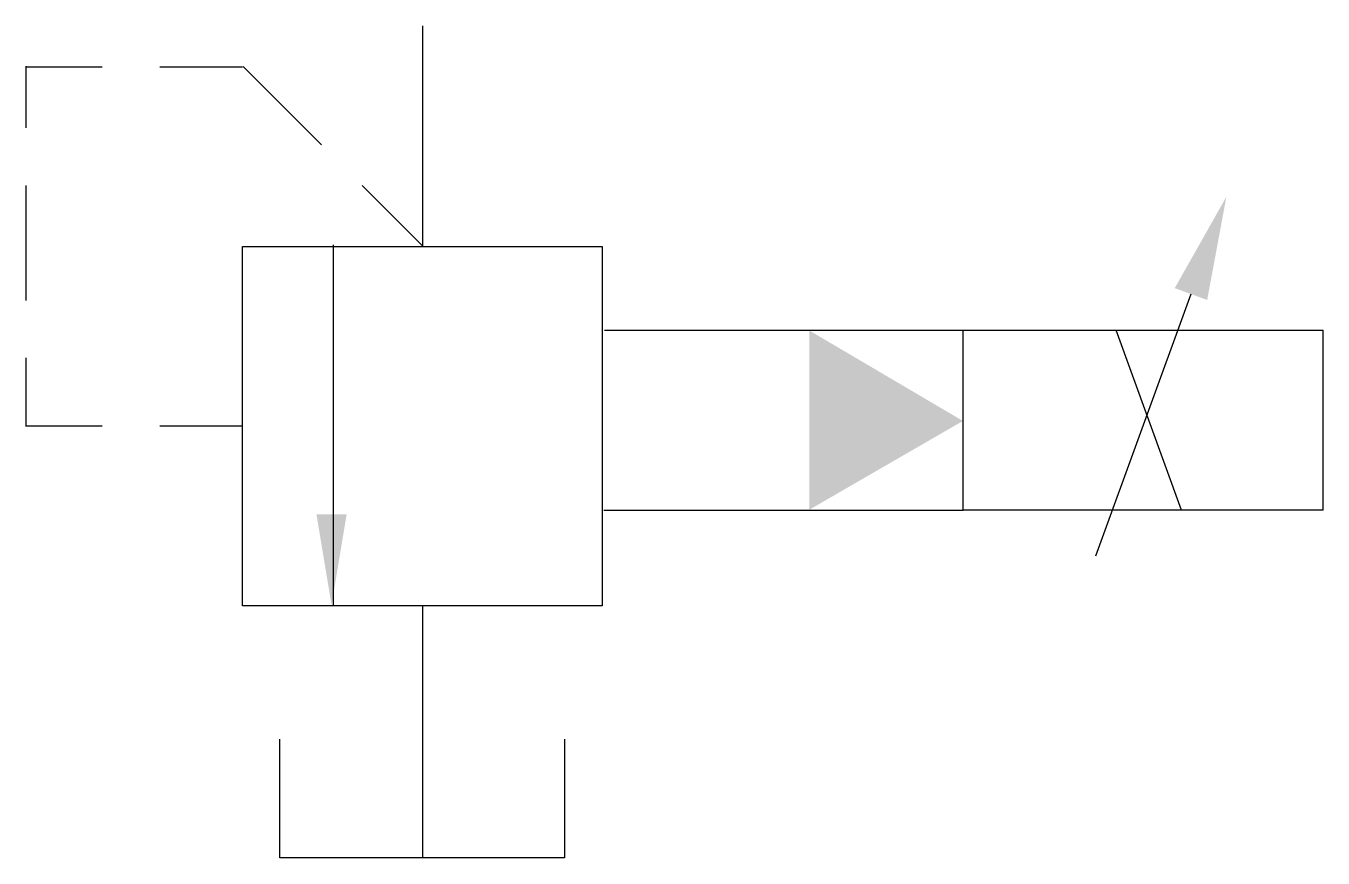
# Model space of a CAD drawing. Extents: x 89.3 to 125.4, y 255 to 278.1.
import ezdxf

# ---------------------------------------------------------------- set-up
doc = ezdxf.new("R2010")
doc.units = 0
doc.header["$LTSCALE"] = 5
doc.header["$MEASUREMENT"] = 0
doc.layers.add('11', color=1, linetype='CONTINUOUS')
doc.layers.add('12', color=2, linetype='CONTINUOUS')

# ---------------------------------------------------------------- blocks, each defined once
blk = doc.blocks.new('5221', base_point=(319.601, 303.802))
at = {"layer": '11'}
blk.add_line((318.28, 300.922), (315.625, 293.628), dxfattribs=at)
at = {"layer": '12'}
blk.add_solid([(317.829, 301.086), (318.731, 300.758), (319.265, 303.628)], dxfattribs=at)
blk = doc.blocks.new('5171', base_point=(201.305, 88.5))
at = {"layer": '11'}
for p, q in [((201.383, 88.426), (201.383, 93.426)), ((213.383, 93.426), (213.383, 88.426)), ((213.383, 88.426), (201.383, 88.426))]:
    blk.add_line(p, q, dxfattribs=at)

msp = doc.modelspace()

# ---------------------------------------------------------------- linework, layer by layer
at = {"layer": '11'}
for p, q in [((100.334, 278.143), (100.334, 272.011)), ((95.331, 262.011), (95.331, 272.011)), ((95.331, 272.011), (105.331, 272.011)), ((97.845, 272.052), (97.845, 262.037)), ((105.331, 272.011), (105.331, 262.011)), ((115.374, 269.673), (105.394, 269.673)), ((115.374, 264.673), (115.374, 269.673)), ((115.38, 269.678), (125.38, 269.678)), ((121.442, 264.678), (119.623, 269.678)), ((125.38, 264.678), (125.38, 269.678)), ((105.374, 264.673), (115.374, 264.673)), ((125.38, 264.678), (115.38, 264.678)), ((105.331, 262.011), (95.331, 262.011)), ((100.334, 262.011), (100.334, 254.998))]:
    msp.add_line(p, q, dxfattribs=at)
at = {"layer": '12'}
for p, q in [((89.305, 277.027), (89.305, 275.307)), ((91.429, 276.992), (89.305, 276.992)), ((95.331, 276.992), (93.029, 276.992)), ((97.524, 274.837), (95.342, 277.019)), ((89.305, 273.707), (89.305, 270.507)), ((100.351, 272.011), (98.656, 273.705)), ((89.305, 268.907), (89.305, 267.001)), ((91.429, 267.013), (89.305, 267.013)), ((95.331, 267.013), (93.029, 267.013))]:
    msp.add_line(p, q, dxfattribs=at)
for points in [[(111.094, 264.688), (115.364, 267.156), (111.094, 269.67)], [(97.385, 264.557), (98.225, 264.557), (97.805, 262.037)]]:
    msp.add_solid(points, dxfattribs=at)

# ---------------------------------------------------------------- block references
at = {"layer": '11'}
msp.add_blockref('5221', (123.027, 273.566), dxfattribs=at)
at = {"layer": '11', "xscale": 0.66, "yscale": 0.66, "zscale": 0.66}
msp.add_blockref('5171', (96.313, 255.052), dxfattribs=at)

doc.saveas('drawing.dxf')
